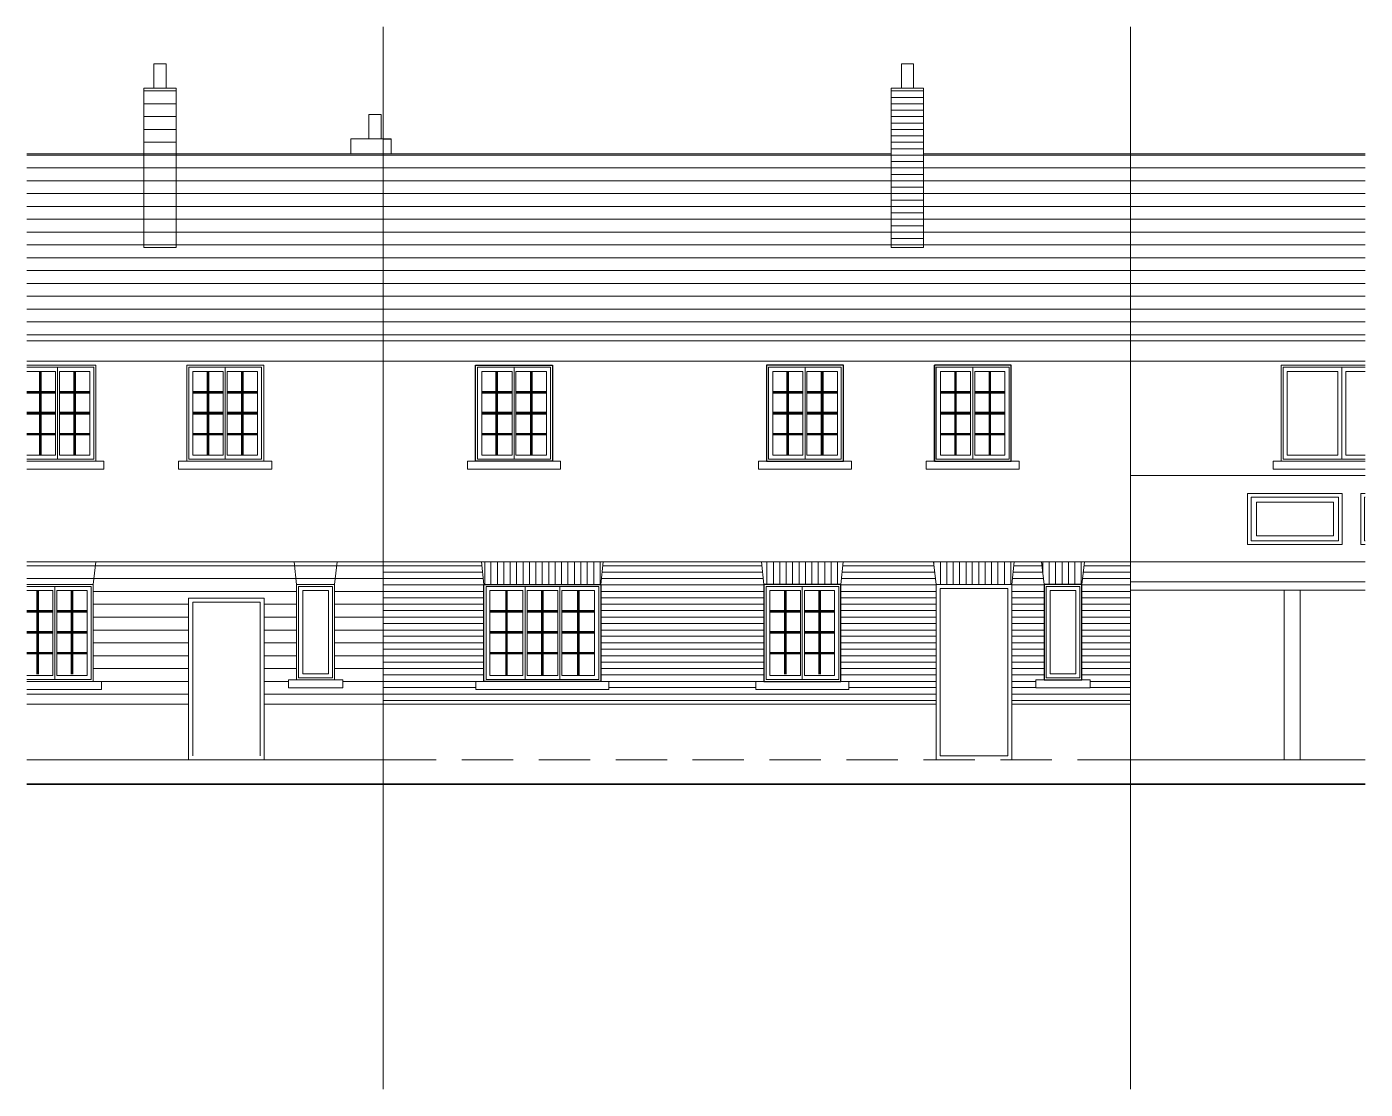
# Model space of a CAD drawing. Header units: millimetres. Extents: x -176873 to 104254, y -63587 to 101719.
# Drawn here: x 34307 to 50869, y -4073 to 9067 of the extents above; entities that cross this region are included whole.
import ezdxf

# ---------------------------------------------------------------- set-up
doc = ezdxf.new("R2010")
doc.units = ezdxf.units.MM
doc.layers.add('a-VP', color=4, linetype='Continuous', lineweight=15, plot=False)
for name, color, linetype in [('PDF4_25205$165$Griffith$Avenue$Survey$a-Above', 7, 'Continuous'), ('PDF4_25205$165$Griffith$Avenue$Survey$a-Doors', 7, 'Continuous'), ('PDF4_25205$165$Griffith$Avenue$Survey$a-Elevation$2', 7, 'Continuous'), ('PDF4_25205$165$Griffith$Avenue$Survey$a-Elevation$4', 7, 'Continuous'), ('PDF4_25205$165$Griffith$Avenue$Survey$a-Elevation$5', 7, 'Continuous'), ('PDF4_25205$165$Griffith$Avenue$Survey$a-Hatch', 7, 'Continuous'), ('PDF4_25205$165$Griffith$Avenue$Survey$a-Walls', 7, 'Continuous'), ('PDF4_25205$165$Griffith$Avenue$Survey$a-Windows', 7, 'Continuous'), ('PDF4_a-Dimension 100', 7, 'Continuous'), ('PDF_a-Dimension 100', 7, 'Continuous')]:
    doc.layers.add(name, color=color, linetype=linetype)

msp = doc.modelspace()

# ---------------------------------------------------------------- linework, layer by layer
at = {"layer": 'a-VP'}
for points in [[(38715.8, -4073.2), (38715.8, 9067)], [(47964.8, -4073.2), (47964.8, 9067)]]:
    msp.add_lwpolyline(points, dxfattribs=at)
at = {"layer": 'PDF4_25205$165$Griffith$Avenue$Survey$a-Above', "lineweight": 9}
for points in [[(38715.8, 0), (39371.9, 0)], [(39689.4, 0), (40324.3, 0)], [(40641.8, 0), (41276.7, 0)], [(41594.2, 0), (42229.2, 0)], [(42546.6, 0), (43181.6, 0)], [(43499.1, 0), (44134, 0)], [(44451.5, 0), (45086.4, 0)], [(45403.9, 0), (46038.8, 0)], [(46356.3, 0), (46991.2, 0)], [(47308.7, 0), (47964.8, 0)]]:
    msp.add_lwpolyline(points, dxfattribs=at)
at = {"layer": 'PDF4_25205$165$Griffith$Avenue$Survey$a-Doors', "lineweight": 9}
msp.add_lwpolyline([(45558.4, 0), (45558.4, 2169.4), (46493.9, 2169.4), (46493.9, 0)], dxfattribs=at)
msp.add_lwpolyline([(45609.2, 50.8), (45609.2, 2120.7), (46445.2, 2120.7), (46445.2, 50.8)], close=True, dxfattribs=at)
at = {"layer": 'PDF4_25205$165$Griffith$Avenue$Survey$a-Elevation$2', "lineweight": 9}
for points in [[(35879.7, 8309.3), (35879.7, 8609.8), (36030, 8609.8), (36030, 8309.3)], [(35754.9, 8273.3), (36154.9, 8273.3)], [(35754.9, 8114.6), (36154.9, 8114.6)], [(35754.9, 7955.9), (36154.9, 7955.9)], [(35754.9, 7797.1), (36154.9, 7797.1)], [(35754.9, 7638.4), (36154.9, 7638.4)], [(34307.2, 7479.6), (35754.9, 7479.6), (36154.9, 7479.6), (38715.8, 7479.6)], [(47964.8, 7479.6), (50868.6, 7479.6)], [(34307.2, 7320.9), (35754.9, 7320.9), (36154.9, 7320.9), (38715.8, 7320.9)], [(47964.8, 7320.9), (50868.6, 7320.9)], [(34307.2, 7162.2), (35754.9, 7162.2), (36154.9, 7162.2), (38715.8, 7162.2)], [(47964.8, 7162.2), (50868.6, 7162.2)], [(34307.2, 7003.4), (35754.9, 7003.4), (36154.9, 7003.4), (38715.8, 7003.4)], [(47964.8, 7003.4), (50868.6, 7003.4)], [(34307.2, 6844.7), (35754.9, 6844.7), (36154.9, 6844.7), (38715.8, 6844.7)], [(47964.8, 6844.7), (50868.6, 6844.7)], [(34307.2, 6686), (35754.9, 6686), (36154.9, 6686), (38715.8, 6686)], [(47964.8, 6686), (50868.6, 6686)], [(34307.2, 6527.2), (35754.9, 6527.2), (36154.9, 6527.2), (38715.8, 6527.2)], [(47964.8, 6527.2), (50868.6, 6527.2)], [(34307.2, 6368.5), (35754.9, 6368.5), (36154.9, 6368.5), (38715.8, 6368.5)], [(47964.8, 6368.5), (50868.6, 6368.5)], [(34307.2, 6209.8), (38715.8, 6209.8)], [(47964.8, 6209.8), (50868.6, 6209.8)], [(34307.2, 6051), (38715.8, 6051)], [(47964.8, 6051), (50868.6, 6051)], [(34307.2, 5892.3), (38715.8, 5892.3)], [(47964.8, 5892.3), (50868.6, 5892.3)], [(34307.2, 5733.5), (38715.8, 5733.5)], [(47964.8, 5733.5), (50868.6, 5733.5)], [(34307.2, 5574.8), (38715.8, 5574.8)], [(47964.8, 5574.8), (50868.6, 5574.8)], [(34307.2, 5416.1), (38715.8, 5416.1)], [(47964.8, 5416.1), (50868.6, 5416.1)], [(34307.2, 5257.3), (38715.8, 5257.3)], [(47964.8, 5257.3), (50868.6, 5257.3)], [(34307.2, 4880.6), (35162.2, 4880.6), (35162.2, 3695.4), (34307.2, 3695.4), (35162.2, 3695.4), (35261.7, 3695.4), (35261.7, 3595.9), (34307.2, 3595.9)], [(34307.2, 4855.2), (35136.8, 4855.2), (35136.8, 3720.8), (34307.2, 3720.8)], [(34307.2, 4804.4), (34662.7, 4804.4), (34662.7, 3769.5), (34307.2, 3769.5)], [(34465.9, 4804.4), (34465.9, 4556.8), (34307.2, 4556.8)], [(34474.4, 4804.4), (34474.4, 3769.5)], [(34662.7, 4556.8), (34485, 4556.8), (34485, 4804.4)], [(34688.1, 4855.2), (34688.1, 3720.8)], [(34889.2, 4804.4), (34889.2, 4556.8), (34711.4, 4556.8)], [(34899.8, 4804.4), (34899.8, 3769.5)], [(35088.2, 4556.8), (34910.4, 4556.8), (34910.4, 4804.4)], [(36288.2, 3695.4), (37238.5, 3695.4), (37338, 3695.4), (37338, 3595.9), (36186.6, 3595.9), (36186.6, 3695.4), (36288.2, 3695.4), (36288.2, 4880.6)], [(36540.1, 4804.4), (36540.1, 4556.8), (36362.3, 4556.8)], [(36550.6, 4804.4), (36550.6, 3769.5)], [(36736.9, 4556.8), (36559.1, 4556.8), (36559.1, 4804.4)], [(36762.3, 4855.2), (36762.3, 3720.8)], [(36965.5, 4804.4), (36965.5, 4556.8), (36787.7, 4556.8)], [(36976.1, 4804.4), (36976.1, 3769.5)], [(37162.3, 4556.8), (36984.5, 4556.8), (36984.5, 4804.4)], [(50868.6, 4931.4), (47964.8, 4931.4)], [(50868.6, 4880.6), (49829.4, 4880.6), (49829.4, 3695.4), (50868.6, 3695.4)], [(50868.6, 4855.2), (49854.8, 4855.2), (49854.8, 3720.8), (50868.6, 3720.8)], [(50578.7, 4855.2), (50578.7, 3720.8)], [(50868.6, 4804.4), (50629.5, 4804.4), (50629.5, 3769.5), (50868.6, 3769.5)], [(34662.7, 4546.2), (34307.2, 4546.2)], [(34307.2, 4298.6), (34465.9, 4298.6), (34465.9, 4535.6), (34307.2, 4535.6)], [(34485, 4535.6), (34465.9, 4556.8)], [(34485, 4556.8), (34465.9, 4535.6)], [(34662.7, 4535.6), (34485, 4535.6), (34485, 4298.6), (34662.7, 4298.6)], [(35088.2, 4546.2), (34711.4, 4546.2)], [(34711.4, 4298.6), (34889.2, 4298.6), (34889.2, 4535.6), (34711.4, 4535.6)], [(34910.4, 4535.6), (34889.2, 4556.8)], [(34910.4, 4556.8), (34889.2, 4535.6)], [(35088.2, 4535.6), (34910.4, 4535.6), (34910.4, 4298.6), (35088.2, 4298.6)], [(36736.9, 4546.2), (36362.3, 4546.2)], [(36362.3, 4298.6), (36540.1, 4298.6), (36540.1, 4535.6), (36362.3, 4535.6)], [(36559.1, 4535.6), (36540.1, 4556.8)], [(36559.1, 4556.8), (36540.1, 4535.6)], [(36736.9, 4535.6), (36559.1, 4535.6), (36559.1, 4298.6), (36736.9, 4298.6)], [(37162.3, 4546.2), (36787.7, 4546.2)], [(36787.7, 4298.6), (36965.5, 4298.6), (36965.5, 4535.6), (36787.7, 4535.6)], [(36984.5, 4535.6), (36965.5, 4556.8)], [(36984.5, 4556.8), (36965.5, 4535.6)], [(37162.3, 4535.6), (36984.5, 4535.6), (36984.5, 4298.6), (37162.3, 4298.6)], [(34662.7, 4288), (34307.2, 4288)], [(34307.2, 4038.2), (34465.9, 4038.2), (34465.9, 4277.4), (34307.2, 4277.4)], [(34662.7, 4277.4), (34485, 4277.4), (34465.9, 4298.6)], [(34485, 4298.6), (34465.9, 4277.4)], [(34485, 4277.4), (34485, 4038.2), (34465.9, 4019.2)], [(35088.2, 4288), (34711.4, 4288)], [(34711.4, 4038.2), (34889.2, 4038.2), (34889.2, 4277.4), (34711.4, 4277.4)], [(35088.2, 4277.4), (34910.4, 4277.4), (34889.2, 4298.6)], [(34910.4, 4298.6), (34889.2, 4277.4)], [(34910.4, 4277.4), (34910.4, 4038.2), (34889.2, 4019.2)], [(36736.9, 4288), (36362.3, 4288)], [(36362.3, 4038.2), (36540.1, 4038.2), (36540.1, 4277.4), (36362.3, 4277.4)], [(36736.9, 4277.4), (36559.1, 4277.4), (36540.1, 4298.6)], [(36559.1, 4298.6), (36540.1, 4277.4)], [(36559.1, 4277.4), (36559.1, 4038.2), (36540.1, 4019.2)], [(37162.3, 4288), (36787.7, 4288)], [(36787.7, 4038.2), (36965.5, 4038.2), (36965.5, 4277.4), (36787.7, 4277.4)], [(37162.3, 4277.4), (36984.5, 4277.4), (36965.5, 4298.6)], [(36984.5, 4298.6), (36965.5, 4277.4)], [(36984.5, 4277.4), (36984.5, 4038.2), (36965.5, 4019.2)], [(34662.7, 4029.8), (34307.2, 4029.8)], [(34465.9, 3769.5), (34465.9, 4019.2), (34307.2, 4019.2)], [(34485, 4019.2), (34465.9, 4038.2)], [(34662.7, 4038.2), (34485, 4038.2)], [(34662.7, 4019.2), (34485, 4019.2), (34485, 3769.5)], [(35088.2, 4029.8), (34711.4, 4029.8)], [(34889.2, 3769.5), (34889.2, 4019.2), (34711.4, 4019.2)], [(34910.4, 4019.2), (34889.2, 4038.2)], [(35088.2, 4038.2), (34910.4, 4038.2)], [(35088.2, 4019.2), (34910.4, 4019.2), (34910.4, 3769.5)], [(36736.9, 4029.8), (36362.3, 4029.8)], [(36540.1, 3769.5), (36540.1, 4019.2), (36362.3, 4019.2)], [(36559.1, 4019.2), (36540.1, 4038.2)], [(36736.9, 4038.2), (36559.1, 4038.2)], [(36736.9, 4019.2), (36559.1, 4019.2), (36559.1, 3769.5)], [(37162.3, 4029.8), (36787.7, 4029.8)], [(36965.5, 3769.5), (36965.5, 4019.2), (36787.7, 4019.2)], [(36984.5, 4019.2), (36965.5, 4038.2)], [(37162.3, 4038.2), (36984.5, 4038.2)], [(37162.3, 4019.2), (36984.5, 4019.2), (36984.5, 3769.5)], [(49829.4, 3695.4), (49730, 3695.4), (49730, 3595.9), (49829.4, 3595.9), (50868.6, 3595.9)], [(47964.8, 3517.6), (50868.6, 3517.6)], [(50868.6, 3295.4), (50813.6, 3295.4), (50813.6, 2664.6), (50868.6, 2664.6)], [(50868.6, 3250.9), (50858.1, 3250.9), (50858.1, 2711.2), (50868.6, 2711.2)], [(38715.8, 2450.9), (34307.2, 2450.9)], [(34307.2, 2400.1), (35155.9, 2400.1), (37619.5, 2400.1), (38140.1, 2400.1), (38715.8, 2400.1)], [(35130.5, 2169.4), (35162.2, 2450.9)], [(37644.9, 2169.4), (37615.2, 2450.9)], [(38114.7, 2169.4), (38146.5, 2450.9)], [(47964.8, 2450.9), (50868.6, 2450.9)], [(34307.2, 2241.4), (35139, 2241.4), (37638.5, 2241.4), (38123.2, 2241.4), (38715.8, 2241.4)], [(34307.2, 869.9), (35230, 869.9), (35230, 971.5), (35130.5, 971.5), (34307.2, 971.5), (35130.5, 971.5), (35130.5, 2169.4), (34307.2, 2169.4)], [(47964.8, 2201.1), (50868.6, 2201.1)], [(34307.2, 994.7), (35105.1, 994.7), (35105.1, 2146.1), (34307.2, 2146.1)], [(34307.2, 1045.5), (34631, 1045.5), (34631, 2095.3), (34307.2, 2095.3)], [(34432, 2095.3), (34432, 1845.6), (34307.2, 1845.6)], [(34442.6, 2095.3), (34442.6, 1060.4)], [(34631, 1845.6), (34453.2, 1845.6), (34453.2, 2095.3)], [(34654.3, 2146.1), (34654.3, 994.7)], [(34857.5, 2095.3), (34857.5, 1845.6), (34679.7, 1845.6)], [(34868, 2095.3), (34868, 1060.4)], [(35054.3, 1845.6), (34878.6, 1845.6), (34878.6, 2095.3)], [(35130.5, 2082.6), (37644.9, 2082.6)], [(36309.4, 0), (36309.4, 2000.1), (37244.9, 2000.1), (37244.9, 0)], [(38114.7, 2082.6), (38715.8, 2082.6)], [(47964.8, 2099.5), (50868.6, 2099.5)], [(49865.4, 0), (49865.4, 2099.5)], [(50064.4, 0), (50064.4, 2099.5)], [(34631, 1837.1), (34307.2, 1837.1)], [(34307.2, 1587.4), (34432, 1587.4), (34432, 1826.5), (34307.2, 1826.5)], [(34453.2, 1826.5), (34432, 1845.6)], [(34453.2, 1845.6), (34432, 1826.5)], [(34631, 1826.5), (34453.2, 1826.5), (34453.2, 1587.4), (34631, 1587.4)], [(35054.3, 1837.1), (34679.7, 1837.1)], [(34679.7, 1587.4), (34857.5, 1587.4), (34857.5, 1826.5), (34679.7, 1826.5)], [(34878.6, 1826.5), (34857.5, 1845.6)], [(34878.6, 1845.6), (34857.5, 1826.5)], [(35054.3, 1826.5), (34878.6, 1826.5), (34878.6, 1587.4), (35054.3, 1587.4)], [(35130.5, 1923.9), (36309.4, 1923.9)], [(36360.2, 50.8), (36360.2, 1951.4), (37196.2, 1951.4), (37196.2, 50.8)], [(37244.9, 1923.9), (37644.9, 1923.9)], [(38114.7, 1923.9), (38715.8, 1923.9)], [(35130.5, 1765.1), (36309.4, 1765.1)], [(37244.9, 1765.1), (37644.9, 1765.1)], [(38114.7, 1765.1), (38715.8, 1765.1)], [(34631, 1578.9), (34307.2, 1578.9)], [(34307.2, 1329.2), (34432, 1329.2), (34432, 1568.3), (34307.2, 1568.3)], [(34631, 1568.3), (34453.2, 1568.3), (34432, 1587.4)], [(34453.2, 1587.4), (34432, 1568.3)], [(34453.2, 1568.3), (34453.2, 1329.2), (34432, 1310.1)], [(35054.3, 1578.9), (34679.7, 1578.9)], [(34679.7, 1329.2), (34857.5, 1329.2), (34857.5, 1568.3), (34679.7, 1568.3)], [(35054.3, 1568.3), (34878.6, 1568.3), (34857.5, 1587.4)], [(34878.6, 1587.4), (34857.5, 1568.3)], [(34878.6, 1568.3), (34878.6, 1329.2), (34857.5, 1310.1)], [(35130.5, 1606.4), (36309.4, 1606.4)], [(37244.9, 1606.4), (37644.9, 1606.4)], [(38114.7, 1606.4), (38715.8, 1606.4)], [(34453.2, 1310.1), (34432, 1329.2)], [(34631, 1329.2), (34453.2, 1329.2)], [(34878.6, 1310.1), (34857.5, 1329.2)], [(35054.3, 1329.2), (34878.6, 1329.2)], [(35130.5, 1447.7), (36309.4, 1447.7)], [(37244.9, 1447.7), (37644.9, 1447.7)], [(38114.7, 1447.7), (38715.8, 1447.7)], [(34631, 1318.6), (34307.2, 1318.6)], [(34432, 1060.4), (34432, 1310.1), (34307.2, 1310.1)], [(34631, 1310.1), (34453.2, 1310.1), (34453.2, 1060.4)], [(35054.3, 1318.6), (34679.7, 1318.6)], [(34857.5, 1060.4), (34857.5, 1310.1), (34679.7, 1310.1)], [(35054.3, 1310.1), (34878.6, 1310.1), (34878.6, 1060.4)], [(35130.5, 1288.9), (36309.4, 1288.9)], [(37244.9, 1288.9), (37644.9, 1288.9)], [(38114.7, 1288.9), (38715.8, 1288.9)], [(35130.5, 1130.2), (36309.4, 1130.2)], [(37244.9, 1130.2), (37644.9, 1130.2)], [(38114.7, 1130.2), (38715.8, 1130.2)], [(35130.5, 971.5), (36309.4, 971.5)], [(37244.9, 971.5), (37545.4, 971.5)], [(38216.3, 971.5), (38715.8, 971.5)], [(34307.2, 812.7), (36309.4, 812.7)], [(36309.4, 690), (34307.2, 690)], [(37244.9, 812.7), (38715.8, 812.7)], [(38715.8, 690), (37244.9, 690)], [(34307.2, 0), (38715.8, 0)], [(50868.6, 0), (47964.8, 0)]]:
    msp.add_lwpolyline(points, dxfattribs=at)
for points in [[(36154.9, 6338.9), (36154.9, 8309.3), (35754.9, 8309.3), (35754.9, 7496.6), (35754.9, 6338.9)], [(47964.8, 7496.6), (50868.6, 7496.6)], [(34307.2, 5181.1), (38715.8, 5181.1)], [(34307.2, 4931.4), (38715.8, 4931.4)], [(34711.4, 3769.5), (34711.4, 4804.4), (35088.2, 4804.4), (35088.2, 3769.5)], [(37238.5, 3695.4), (37238.5, 4880.6), (36288.2, 4880.6), (36288.2, 3695.4)], [(37213.1, 3720.8), (37213.1, 4855.2), (36313.6, 4855.2), (36313.6, 3720.8)], [(36736.9, 3769.5), (36736.9, 4804.4), (36362.3, 4804.4), (36362.3, 3769.5)], [(36787.7, 3769.5), (37162.3, 3769.5), (37162.3, 4804.4), (36787.7, 4804.4)], [(50530, 3769.5), (49903.5, 3769.5), (49903.5, 4804.4), (50530, 4804.4)], [(49412.5, 3295.4), (49412.5, 2664.6), (50582.9, 2664.6), (50582.9, 3295.4)], [(49459.1, 3250.9), (49459.1, 2711.2), (50538.5, 2711.2), (50538.5, 3250.9)], [(49522.6, 3187.4), (49522.6, 2772.6), (50475, 2772.6), (50475, 3187.4)], [(37644.9, 990.5), (38114.7, 990.5), (38114.7, 2169.4), (37644.9, 2169.4)], [(34679.7, 1045.5), (35054.3, 1045.5), (35054.3, 2095.3), (34679.7, 2095.3)], [(37670.3, 1015.9), (38091.4, 1015.9), (38091.4, 2146.1), (37670.3, 2146.1)], [(37721.1, 1064.6), (38040.6, 1064.6), (38040.6, 2095.3), (37721.1, 2095.3)], [(37545.4, 891), (38216.3, 891), (38216.3, 990.5), (38114.7, 990.5), (37545.4, 990.5)]]:
    msp.add_lwpolyline(points, close=True, dxfattribs=at)
at = {"layer": 'PDF4_25205$165$Griffith$Avenue$Survey$a-Elevation$4', "lineweight": 20}
for points in [[(45128.7, 8309.3), (45128.7, 8609.8), (45279, 8609.8), (45279, 8309.3)], [(45003.9, 7496.6), (45003.9, 6338.9), (45403.9, 6338.9), (45403.9, 8309.3), (45003.9, 8309.3), (45003.9, 7496.6), (38715.8, 7496.6)], [(38690.4, 7682.8), (38690.4, 7981.3)], [(38815.3, 7496.6), (38815.3, 7682.8)], [(47964.8, 7496.6), (45403.9, 7496.6)], [(50868.6, 5181.1), (38715.8, 5181.1)], [(47964.8, 4931.4), (38715.8, 4931.4)], [(47964.8, 2450.9), (38715.8, 2450.9)], [(39964.5, 2169.4), (39932.8, 2450.9)], [(41410.1, 2169.4), (41439.7, 2450.9)], [(43429.2, 2169.4), (43397.5, 2450.9)], [(44379.5, 2169.4), (44409.1, 2450.9)], [(45558.4, 2169.4), (45526.6, 2450.9)], [(46493.9, 2169.4), (46525.6, 2450.9)], [(46893.9, 2169.4), (46864.3, 2450.9)], [(47363.7, 2169.4), (47395.5, 2450.9)], [(45558.4, 690), (38715.8, 690)], [(47964.8, 690), (46493.9, 690)]]:
    msp.add_lwpolyline(points, dxfattribs=at)
for points in [[(39860.8, 3695.4), (39761.3, 3695.4), (39761.3, 3595.9), (40910.6, 3595.9), (40910.6, 3695.4), (40811.1, 3695.4)], [(43461, 3695.4), (43361.5, 3695.4), (43361.5, 3595.9), (44510.7, 3595.9), (44510.7, 3695.4), (44411.3, 3695.4)], [(45537.2, 3695.4), (45435.6, 3695.4), (45435.6, 3595.9), (46587, 3595.9), (46587, 3695.4), (46487.5, 3695.4)], [(39964.5, 971.5), (41410.1, 971.5), (41509.6, 971.5), (41509.6, 869.9), (39865.1, 869.9), (39865.1, 971.5)], [(43429.2, 971.5), (43329.7, 971.5), (43329.7, 869.9), (44479, 869.9), (44479, 971.5), (44379.5, 971.5)], [(46794.4, 891), (47465.3, 891), (47465.3, 990.5), (47363.7, 990.5), (46794.4, 990.5)]]:
    msp.add_lwpolyline(points, close=True, dxfattribs=at)
at = {"layer": 'PDF4_25205$165$Griffith$Avenue$Survey$a-Elevation$5', "lineweight": 25}
for points in [[(39860.8, 3695.4), (39860.8, 4880.6), (40811.1, 4880.6), (40811.1, 3695.4)], [(43461, 3695.4), (44411.3, 3695.4), (44411.3, 4880.6), (43461, 4880.6)], [(46487.5, 3695.4), (46487.5, 4880.6), (45537.2, 4880.6), (45537.2, 3695.4)], [(39964.5, 971.5), (39964.5, 2169.4), (41410.1, 2169.4), (41410.1, 971.5)], [(44379.5, 971.5), (44379.5, 2169.4), (43429.2, 2169.4), (43429.2, 971.5)], [(46893.9, 990.5), (47363.7, 990.5), (47363.7, 2169.4), (46893.9, 2169.4)]]:
    msp.add_lwpolyline(points, close=True, dxfattribs=at)
msp.add_lwpolyline([(45537.2, 3695.4), (45537.2, 4880.6)], dxfattribs=at)
at = {"layer": 'PDF4_25205$165$Griffith$Avenue$Survey$a-Hatch', "lineweight": 5}
for points in [[(45003.9, 8273.3), (45403.9, 8273.3)], [(45003.9, 8192.9), (45403.9, 8192.9)], [(38540.1, 7682.8), (38540.1, 7981.3), (38690.4, 7981.3)], [(45003.9, 8114.6), (45403.9, 8114.6)], [(45003.9, 8034.2), (45403.9, 8034.2)], [(45003.9, 7955.9), (45403.9, 7955.9)], [(45003.9, 7875.4), (45403.9, 7875.4)], [(45003.9, 7797.1), (45403.9, 7797.1)], [(38315.8, 7496.6), (38315.8, 7682.8), (38815.3, 7682.8)], [(45003.9, 7716.7), (45403.9, 7716.7)], [(45003.9, 7638.4), (45403.9, 7638.4)], [(38715.8, 7496.6), (34307.2, 7496.6)], [(38715.8, 7479.6), (45003.9, 7479.6), (45403.9, 7479.6), (47964.8, 7479.6)], [(45003.9, 7558), (45403.9, 7558)], [(38715.8, 7320.9), (45003.9, 7320.9), (45403.9, 7320.9), (47964.8, 7320.9)], [(45003.9, 7399.2), (45403.9, 7399.2)], [(38715.8, 7162.2), (45003.9, 7162.2), (45403.9, 7162.2), (47964.8, 7162.2)], [(45003.9, 7240.5), (45403.9, 7240.5)], [(38715.8, 7003.4), (45003.9, 7003.4), (45403.9, 7003.4), (47964.8, 7003.4)], [(45003.9, 7081.7), (45403.9, 7081.7)], [(38715.8, 6844.7), (45003.9, 6844.7), (45403.9, 6844.7), (47964.8, 6844.7)], [(45003.9, 6923), (45403.9, 6923)], [(38715.8, 6686), (45003.9, 6686), (45403.9, 6686), (47964.8, 6686)], [(45003.9, 6764.3), (45403.9, 6764.3)], [(38715.8, 6527.2), (45003.9, 6527.2), (45403.9, 6527.2), (47964.8, 6527.2)], [(45003.9, 6605.5), (45403.9, 6605.5)], [(38715.8, 6368.5), (45003.9, 6368.5), (45403.9, 6368.5), (47964.8, 6368.5)], [(45003.9, 6446.8), (45403.9, 6446.8)], [(38715.8, 6209.8), (47964.8, 6209.8)], [(38715.8, 6051), (47964.8, 6051)], [(38715.8, 5892.3), (47964.8, 5892.3)], [(38715.8, 5733.5), (47964.8, 5733.5)], [(38715.8, 5574.8), (47964.8, 5574.8)], [(38715.8, 5416.1), (47964.8, 5416.1)], [(38715.8, 5257.3), (47964.8, 5257.3)], [(38715.8, 2400.1), (39939.1, 2400.1)], [(38715.8, 2321.8), (39947.6, 2321.8)], [(39973, 2450.9), (39973, 2169.4)], [(40051.3, 2450.9), (40051.3, 2169.4)], [(40131.7, 2450.9), (40131.7, 2169.4)], [(40210, 2450.9), (40210, 2169.4)], [(40290.5, 2450.9), (40290.5, 2169.4)], [(40368.8, 2450.9), (40368.8, 2169.4)], [(40449.2, 2450.9), (40449.2, 2169.4)], [(40527.5, 2450.9), (40527.5, 2169.4)], [(40607.9, 2450.9), (40607.9, 2169.4)], [(40686.3, 2450.9), (40686.3, 2169.4)], [(40766.7, 2450.9), (40766.7, 2169.4)], [(40845, 2450.9), (40845, 2169.4)], [(40925.4, 2450.9), (40925.4, 2169.4)], [(41003.7, 2450.9), (41003.7, 2169.4)], [(41084.1, 2450.9), (41084.1, 2169.4)], [(41162.5, 2450.9), (41162.5, 2169.4)], [(41242.9, 2450.9), (41242.9, 2169.4)], [(41323.3, 2450.9), (41323.3, 2169.4)], [(41401.6, 2450.9), (41401.6, 2169.4)], [(41427, 2321.8), (43412.3, 2321.8)], [(41435.5, 2400.1), (43403.8, 2400.1)], [(43465.2, 2450.9), (43465.2, 2169.4)], [(43545.6, 2450.9), (43545.6, 2169.4)], [(43623.9, 2450.9), (43623.9, 2169.4)], [(43704.4, 2450.9), (43704.4, 2169.4)], [(43782.7, 2450.9), (43782.7, 2169.4)], [(43863.1, 2450.9), (43863.1, 2169.4)], [(43941.4, 2450.9), (43941.4, 2169.4)], [(44021.8, 2450.9), (44021.8, 2169.4)], [(44100.1, 2450.9), (44100.1, 2169.4)], [(44180.6, 2450.9), (44180.6, 2169.4)], [(44258.9, 2450.9), (44258.9, 2169.4)], [(44339.3, 2450.9), (44339.3, 2169.4)], [(44396.4, 2321.8), (45541.5, 2321.8)], [(44404.9, 2400.1), (45533, 2400.1)], [(45530.9, 2450.9), (45530.9, 2412.8)], [(45611.3, 2450.9), (45611.3, 2169.4)], [(45689.6, 2450.9), (45689.6, 2169.4)], [(45770, 2450.9), (45770, 2169.4)], [(45848.3, 2450.9), (45848.3, 2169.4)], [(45928.8, 2450.9), (45928.8, 2169.4)], [(46007.1, 2450.9), (46007.1, 2169.4)], [(46087.5, 2450.9), (46087.5, 2169.4)], [(46165.8, 2450.9), (46165.8, 2169.4)], [(46246.2, 2450.9), (46246.2, 2169.4)], [(46324.6, 2450.9), (46324.6, 2169.4)], [(46405, 2450.9), (46405, 2169.4)], [(46483.3, 2450.9), (46483.3, 2169.4)], [(46510.8, 2321.8), (46877, 2321.8)], [(46519.3, 2400.1), (46868.5, 2400.1)], [(46879.1, 2450.9), (46879.1, 2309.1)], [(46957.4, 2450.9), (46957.4, 2169.4)], [(47037.8, 2450.9), (47037.8, 2169.4)], [(47118.2, 2450.9), (47118.2, 2169.4)], [(47196.5, 2450.9), (47196.5, 2169.4)], [(47277, 2450.9), (47277, 2169.4)], [(47355.3, 2450.9), (47355.3, 2169.4)], [(47380.7, 2321.8), (47964.8, 2321.8)], [(47389.1, 2400.1), (47964.8, 2400.1)], [(38715.8, 2241.4), (39956.1, 2241.4)], [(38715.8, 2163), (39964.5, 2163)], [(41410.1, 2163), (43429.2, 2163)], [(41416.4, 2241.4), (43420.7, 2241.4)], [(44379.5, 2163), (45558.4, 2163)], [(44388, 2241.4), (45549.9, 2241.4)], [(46493.9, 2163), (46893.9, 2163)], [(46502.3, 2241.4), (46885.4, 2241.4)], [(47363.7, 2163), (47964.8, 2163)], [(47372.2, 2241.4), (47964.8, 2241.4)], [(38715.8, 2082.6), (39964.5, 2082.6)], [(38715.8, 2004.3), (39964.5, 2004.3)], [(41410.1, 2082.6), (43429.2, 2082.6)], [(41410.1, 2004.3), (43429.2, 2004.3)], [(44379.5, 2082.6), (45558.4, 2082.6)], [(44379.5, 2004.3), (45558.4, 2004.3)], [(46493.9, 2082.6), (46893.9, 2082.6)], [(46493.9, 2004.3), (46893.9, 2004.3)], [(47363.7, 2082.6), (47964.8, 2082.6)], [(47363.7, 2004.3), (47964.8, 2004.3)], [(38715.8, 1923.9), (39964.5, 1923.9)], [(38715.8, 1845.6), (39964.5, 1845.6)], [(41410.1, 1923.9), (43429.2, 1923.9)], [(41410.1, 1845.6), (43429.2, 1845.6)], [(44379.5, 1923.9), (45558.4, 1923.9)], [(44379.5, 1845.6), (45558.4, 1845.6)], [(46493.9, 1923.9), (46893.9, 1923.9)], [(46493.9, 1845.6), (46893.9, 1845.6)], [(47363.7, 1923.9), (47964.8, 1923.9)], [(47363.7, 1845.6), (47964.8, 1845.6)], [(38715.8, 1765.1), (39964.5, 1765.1)], [(38715.8, 1686.8), (39964.5, 1686.8)], [(41410.1, 1765.1), (43429.2, 1765.1)], [(41410.1, 1686.8), (43429.2, 1686.8)], [(44379.5, 1765.1), (45558.4, 1765.1)], [(44379.5, 1686.8), (45558.4, 1686.8)], [(46493.9, 1765.1), (46893.9, 1765.1)], [(46493.9, 1686.8), (46893.9, 1686.8)], [(47363.7, 1765.1), (47964.8, 1765.1)], [(47363.7, 1686.8), (47964.8, 1686.8)], [(38715.8, 1606.4), (39964.5, 1606.4)], [(38715.8, 1528.1), (39964.5, 1528.1)], [(41410.1, 1606.4), (43429.2, 1606.4)], [(41410.1, 1528.1), (43429.2, 1528.1)], [(44379.5, 1606.4), (45558.4, 1606.4)], [(44379.5, 1528.1), (45558.4, 1528.1)], [(46493.9, 1606.4), (46893.9, 1606.4)], [(46493.9, 1528.1), (46893.9, 1528.1)], [(47363.7, 1606.4), (47964.8, 1606.4)], [(47363.7, 1528.1), (47964.8, 1528.1)], [(38715.8, 1447.7), (39964.5, 1447.7)], [(38715.8, 1369.4), (39964.5, 1369.4)], [(41410.1, 1447.7), (43429.2, 1447.7)], [(41410.1, 1369.4), (43429.2, 1369.4)], [(44379.5, 1447.7), (45558.4, 1447.7)], [(44379.5, 1369.4), (45558.4, 1369.4)], [(46493.9, 1447.7), (46893.9, 1447.7)], [(46493.9, 1369.4), (46893.9, 1369.4)], [(47363.7, 1447.7), (47964.8, 1447.7)], [(47363.7, 1369.4), (47964.8, 1369.4)], [(38715.8, 1288.9), (39964.5, 1288.9)], [(38715.8, 1210.6), (39964.5, 1210.6)], [(41410.1, 1288.9), (43429.2, 1288.9)], [(41410.1, 1210.6), (43429.2, 1210.6)], [(44379.5, 1288.9), (45558.4, 1288.9)], [(44379.5, 1210.6), (45558.4, 1210.6)], [(46493.9, 1288.9), (46893.9, 1288.9)], [(46493.9, 1210.6), (46893.9, 1210.6)], [(47363.7, 1288.9), (47964.8, 1288.9)], [(47363.7, 1210.6), (47964.8, 1210.6)], [(38715.8, 1130.2), (39964.5, 1130.2)], [(38715.8, 1051.9), (39964.5, 1051.9)], [(41410.1, 1130.2), (43429.2, 1130.2)], [(41410.1, 1051.9), (43429.2, 1051.9)], [(44379.5, 1130.2), (45558.4, 1130.2)], [(44379.5, 1051.9), (45558.4, 1051.9)], [(46493.9, 1130.2), (46893.9, 1130.2)], [(46493.9, 1051.9), (46893.9, 1051.9)], [(47363.7, 1130.2), (47964.8, 1130.2)], [(47363.7, 1051.9), (47964.8, 1051.9)], [(38715.8, 971.5), (39964.5, 971.5)], [(38715.8, 893.2), (39865.1, 893.2)], [(41410.1, 971.5), (43429.2, 971.5)], [(41509.6, 893.2), (43329.7, 893.2)], [(44379.5, 971.5), (45558.4, 971.5)], [(44479, 893.2), (45558.4, 893.2)], [(46493.9, 971.5), (46794.4, 971.5)], [(46493.9, 893.2), (46794.4, 893.2)], [(47465.3, 971.5), (47964.8, 971.5)], [(47465.3, 893.2), (47964.8, 893.2)], [(38715.8, 812.7), (45558.4, 812.7)], [(38715.8, 734.4), (45558.4, 734.4)], [(46493.9, 812.7), (47964.8, 812.7)], [(46493.9, 734.4), (47964.8, 734.4)]]:
    msp.add_lwpolyline(points, dxfattribs=at)
at = {"layer": 'PDF4_25205$165$Griffith$Avenue$Survey$a-Walls', "lineweight": 35}
msp.add_lwpolyline([(50868.6, -298.4), (34307.2, -298.4)], dxfattribs=at)
at = {"layer": 'PDF4_25205$165$Griffith$Avenue$Survey$a-Windows', "lineweight": 9}
for points in [[(40785.7, 3720.8), (39886.2, 3720.8), (39886.2, 4855.2), (40785.7, 4855.2)], [(40311.6, 3769.5), (39937, 3769.5), (39937, 4804.4), (40311.6, 4804.4)], [(40360.3, 3769.5), (40360.3, 4804.4), (40737, 4804.4), (40737, 3769.5)], [(44385.9, 3720.8), (43486.4, 3720.8), (43486.4, 4855.2), (44385.9, 4855.2)], [(43911.8, 3769.5), (43537.2, 3769.5), (43537.2, 4804.4), (43911.8, 4804.4)], [(43960.4, 3769.5), (43960.4, 4804.4), (44337.2, 4804.4), (44337.2, 3769.5)], [(46462.1, 3720.8), (46462.1, 4855.2), (45560.5, 4855.2), (45560.5, 3720.8)], [(45985.9, 3769.5), (45985.9, 4804.4), (45611.3, 4804.4), (45611.3, 3769.5)], [(46036.7, 3769.5), (46411.3, 3769.5), (46411.3, 4804.4), (46036.7, 4804.4)], [(39989.9, 994.7), (39989.9, 2146.1), (41384.7, 2146.1), (41384.7, 994.7)], [(40447.1, 1045.5), (40038.6, 1045.5), (40038.6, 2095.3), (40447.1, 2095.3)], [(40497.9, 1045.5), (40497.9, 2095.3), (40878.9, 2095.3), (40878.9, 1045.5)], [(40927.5, 1045.5), (40927.5, 2095.3), (41333.9, 2095.3), (41333.9, 1045.5)], [(44354.1, 994.7), (44354.1, 2146.1), (43454.6, 2146.1), (43454.6, 994.7)], [(43880, 1045.5), (43880, 2095.3), (43503.3, 2095.3), (43503.3, 1045.5)], [(43928.7, 1045.5), (44303.3, 1045.5), (44303.3, 2095.3), (43928.7, 2095.3)], [(46919.3, 1015.9), (47338.4, 1015.9), (47338.4, 2146.1), (46919.3, 2146.1)], [(46970.1, 1064.6), (47289.7, 1064.6), (47289.7, 2095.3), (46970.1, 2095.3)]]:
    msp.add_lwpolyline(points, close=True, dxfattribs=at)
for points in [[(40112.7, 4804.4), (40112.7, 4556.8), (39937, 4556.8)], [(40123.3, 4804.4), (40123.3, 3769.5)], [(40311.6, 4556.8), (40133.8, 4556.8), (40133.8, 4804.4)], [(40337, 4855.2), (40337, 3720.8)], [(40538.1, 4804.4), (40538.1, 4556.8), (40360.3, 4556.8)], [(40548.7, 4804.4), (40548.7, 3769.5)], [(40737, 4556.8), (40559.3, 4556.8), (40559.3, 4804.4)], [(43712.8, 4804.4), (43712.8, 4556.8), (43537.2, 4556.8)], [(43723.4, 4804.4), (43723.4, 3769.5)], [(43911.8, 4556.8), (43734, 4556.8), (43734, 4804.4)], [(43937.2, 4855.2), (43937.2, 3720.8)], [(44138.2, 4804.4), (44138.2, 4556.8), (43960.4, 4556.8)], [(44148.8, 4804.4), (44148.8, 3769.5)], [(44337.2, 4556.8), (44159.4, 4556.8), (44159.4, 4804.4)], [(45789.1, 4804.4), (45789.1, 4556.8), (45611.3, 4556.8)], [(45799.7, 4804.4), (45799.7, 3769.5)], [(45985.9, 4556.8), (45808.1, 4556.8), (45808.1, 4804.4)], [(46011.3, 4855.2), (46011.3, 3720.8)], [(46214.5, 4804.4), (46214.5, 4556.8), (46036.7, 4556.8)], [(46225.1, 4804.4), (46225.1, 3769.5)], [(46411.3, 4556.8), (46233.5, 4556.8), (46233.5, 4804.4)], [(40311.6, 4546.2), (39937, 4546.2)], [(39937, 4298.6), (40112.7, 4298.6), (40112.7, 4535.6), (39937, 4535.6)], [(40133.8, 4535.6), (40112.7, 4556.8)], [(40133.8, 4556.8), (40112.7, 4535.6)], [(40311.6, 4535.6), (40133.8, 4535.6), (40133.8, 4298.6), (40311.6, 4298.6)], [(40737, 4546.2), (40360.3, 4546.2)], [(40360.3, 4298.6), (40538.1, 4298.6), (40538.1, 4535.6), (40360.3, 4535.6)], [(40559.3, 4535.6), (40538.1, 4556.8)], [(40559.3, 4556.8), (40538.1, 4535.6)], [(40737, 4535.6), (40559.3, 4535.6), (40559.3, 4298.6), (40737, 4298.6)], [(43911.8, 4546.2), (43537.2, 4546.2)], [(43537.2, 4298.6), (43712.8, 4298.6), (43712.8, 4535.6), (43537.2, 4535.6)], [(43734, 4535.6), (43712.8, 4556.8)], [(43734, 4556.8), (43712.8, 4535.6)], [(43911.8, 4535.6), (43734, 4535.6), (43734, 4298.6), (43911.8, 4298.6)], [(44337.2, 4546.2), (43960.4, 4546.2)], [(43960.4, 4298.6), (44138.2, 4298.6), (44138.2, 4535.6), (43960.4, 4535.6)], [(44159.4, 4535.6), (44138.2, 4556.8)], [(44159.4, 4556.8), (44138.2, 4535.6)], [(44337.2, 4535.6), (44159.4, 4535.6), (44159.4, 4298.6), (44337.2, 4298.6)], [(45985.9, 4546.2), (45611.3, 4546.2)], [(45611.3, 4298.6), (45789.1, 4298.6), (45789.1, 4535.6), (45611.3, 4535.6)], [(45808.1, 4535.6), (45789.1, 4556.8)], [(45808.1, 4556.8), (45789.1, 4535.6)], [(45985.9, 4535.6), (45808.1, 4535.6), (45808.1, 4298.6), (45985.9, 4298.6)], [(46411.3, 4546.2), (46036.7, 4546.2)], [(46036.7, 4298.6), (46214.5, 4298.6), (46214.5, 4535.6), (46036.7, 4535.6)], [(46233.5, 4535.6), (46214.5, 4556.8)], [(46233.5, 4556.8), (46214.5, 4535.6)], [(46411.3, 4535.6), (46233.5, 4535.6), (46233.5, 4298.6), (46411.3, 4298.6)], [(40311.6, 4288), (39937, 4288)], [(39937, 4038.2), (40112.7, 4038.2), (40112.7, 4277.4), (39937, 4277.4)], [(40311.6, 4277.4), (40133.8, 4277.4), (40112.7, 4298.6)], [(40133.8, 4298.6), (40112.7, 4277.4)], [(40133.8, 4277.4), (40133.8, 4038.2), (40112.7, 4019.2)], [(40737, 4288), (40360.3, 4288)], [(40360.3, 4038.2), (40538.1, 4038.2), (40538.1, 4277.4), (40360.3, 4277.4)], [(40737, 4277.4), (40559.3, 4277.4), (40538.1, 4298.6)], [(40559.3, 4298.6), (40538.1, 4277.4)], [(40559.3, 4277.4), (40559.3, 4038.2), (40538.1, 4019.2)], [(43911.8, 4288), (43537.2, 4288)], [(43537.2, 4038.2), (43712.8, 4038.2), (43712.8, 4277.4), (43537.2, 4277.4)], [(43911.8, 4277.4), (43734, 4277.4), (43712.8, 4298.6)], [(43734, 4298.6), (43712.8, 4277.4)], [(43734, 4277.4), (43734, 4038.2), (43712.8, 4019.2)], [(44337.2, 4288), (43960.4, 4288)], [(43960.4, 4038.2), (44138.2, 4038.2), (44138.2, 4277.4), (43960.4, 4277.4)], [(44337.2, 4277.4), (44159.4, 4277.4), (44138.2, 4298.6)], [(44159.4, 4298.6), (44138.2, 4277.4)], [(44159.4, 4277.4), (44159.4, 4038.2), (44138.2, 4019.2)], [(45985.9, 4288), (45611.3, 4288)], [(45611.3, 4038.2), (45789.1, 4038.2), (45789.1, 4277.4), (45611.3, 4277.4)], [(45985.9, 4277.4), (45808.1, 4277.4), (45789.1, 4298.6)], [(45808.1, 4298.6), (45789.1, 4277.4)], [(45808.1, 4277.4), (45808.1, 4038.2), (45789.1, 4019.2)], [(46411.3, 4288), (46036.7, 4288)], [(46036.7, 4038.2), (46214.5, 4038.2), (46214.5, 4277.4), (46036.7, 4277.4)], [(46411.3, 4277.4), (46233.5, 4277.4), (46214.5, 4298.6)], [(46233.5, 4298.6), (46214.5, 4277.4)], [(46233.5, 4277.4), (46233.5, 4038.2), (46214.5, 4019.2)], [(40311.6, 4029.8), (39937, 4029.8)], [(40112.7, 3769.5), (40112.7, 4019.2), (39937, 4019.2)], [(40133.8, 4019.2), (40112.7, 4038.2)], [(40311.6, 4038.2), (40133.8, 4038.2)], [(40311.6, 4019.2), (40133.8, 4019.2), (40133.8, 3769.5)], [(40737, 4029.8), (40360.3, 4029.8)], [(40538.1, 3769.5), (40538.1, 4019.2), (40360.3, 4019.2)], [(40559.3, 4019.2), (40538.1, 4038.2)], [(40737, 4038.2), (40559.3, 4038.2)], [(40737, 4019.2), (40559.3, 4019.2), (40559.3, 3769.5)], [(43911.8, 4029.8), (43537.2, 4029.8)], [(43712.8, 3769.5), (43712.8, 4019.2), (43537.2, 4019.2)], [(43734, 4019.2), (43712.8, 4038.2)], [(43911.8, 4038.2), (43734, 4038.2)], [(43911.8, 4019.2), (43734, 4019.2), (43734, 3769.5)], [(44337.2, 4029.8), (43960.4, 4029.8)], [(44138.2, 3769.5), (44138.2, 4019.2), (43960.4, 4019.2)], [(44159.4, 4019.2), (44138.2, 4038.2)], [(44337.2, 4038.2), (44159.4, 4038.2)], [(44337.2, 4019.2), (44159.4, 4019.2), (44159.4, 3769.5)], [(45985.9, 4029.8), (45611.3, 4029.8)], [(45789.1, 3769.5), (45789.1, 4019.2), (45611.3, 4019.2)], [(45808.1, 4019.2), (45789.1, 4038.2)], [(45985.9, 4038.2), (45808.1, 4038.2)], [(45985.9, 4019.2), (45808.1, 4019.2), (45808.1, 3769.5)], [(46411.3, 4029.8), (46036.7, 4029.8)], [(46214.5, 3769.5), (46214.5, 4019.2), (46036.7, 4019.2)], [(46233.5, 4019.2), (46214.5, 4038.2)], [(46411.3, 4038.2), (46233.5, 4038.2)], [(46411.3, 4019.2), (46233.5, 4019.2), (46233.5, 3769.5)], [(40447.1, 1845.6), (40038.6, 1845.6), (40233.3, 1845.6), (40233.3, 2095.3)], [(40252.4, 2095.3), (40252.4, 1845.6), (40233.3, 1826.5)], [(40243.9, 2095.3), (40243.9, 1045.5)], [(40472.5, 2146.1), (40472.5, 994.7)], [(40677.8, 2095.3), (40677.8, 1845.6), (40500, 1845.6)], [(40688.4, 2095.3), (40688.4, 1045.5)], [(40874.6, 1845.6), (40696.8, 1845.6), (40696.8, 2095.3)], [(40904.2, 2146.1), (40904.2, 994.7)], [(41122.2, 2095.3), (41122.2, 1845.6), (40927.5, 1845.6)], [(41130.7, 2095.3), (41130.7, 1045.5)], [(41333.9, 1845.6), (41141.3, 1845.6), (41141.3, 2095.3)], [(43681.1, 2095.3), (43681.1, 1845.6), (43503.3, 1845.6)], [(43691.7, 2095.3), (43691.7, 1060.4)], [(43880, 1845.6), (43702.2, 1845.6), (43702.2, 2095.3)], [(43903.3, 2146.1), (43903.3, 994.7)], [(44106.5, 2095.3), (44106.5, 1845.6), (43928.7, 1845.6)], [(44117.1, 2095.3), (44117.1, 1060.4)], [(44303.3, 1845.6), (44127.6, 1845.6), (44127.6, 2095.3)], [(40038.6, 1587.4), (40447.1, 1587.4), (40252.4, 1587.4), (40252.4, 1826.5), (40233.3, 1845.6)], [(40447.1, 1837.1), (40038.6, 1837.1)], [(40447.1, 1826.5), (40038.6, 1826.5), (40233.3, 1826.5), (40233.3, 1587.4), (40252.4, 1568.3), (40447.1, 1568.3), (40038.6, 1568.3)], [(40874.6, 1837.1), (40500, 1837.1)], [(40500, 1587.4), (40677.8, 1587.4), (40677.8, 1826.5), (40500, 1826.5)], [(40696.8, 1826.5), (40677.8, 1845.6)], [(40696.8, 1845.6), (40677.8, 1826.5)], [(40874.6, 1826.5), (40696.8, 1826.5), (40696.8, 1587.4), (40874.6, 1587.4)], [(41333.9, 1837.1), (40927.5, 1837.1)], [(40927.5, 1587.4), (41122.2, 1587.4), (41122.2, 1826.5), (40927.5, 1826.5)], [(41141.3, 1826.5), (41122.2, 1845.6)], [(41141.3, 1845.6), (41122.2, 1826.5)], [(41333.9, 1826.5), (41141.3, 1826.5), (41141.3, 1587.4), (41333.9, 1587.4)], [(43880, 1837.1), (43503.3, 1837.1)], [(43503.3, 1587.4), (43681.1, 1587.4), (43681.1, 1826.5), (43503.3, 1826.5)], [(43702.2, 1826.5), (43681.1, 1845.6)], [(43702.2, 1845.6), (43681.1, 1826.5)], [(43880, 1826.5), (43702.2, 1826.5), (43702.2, 1587.4), (43880, 1587.4)], [(44303.3, 1837.1), (43928.7, 1837.1)], [(43928.7, 1587.4), (44106.5, 1587.4), (44106.5, 1826.5), (43928.7, 1826.5)], [(44127.6, 1826.5), (44106.5, 1845.6)], [(44127.6, 1845.6), (44106.5, 1826.5)], [(44303.3, 1826.5), (44127.6, 1826.5), (44127.6, 1587.4), (44303.3, 1587.4)], [(40447.1, 1578.9), (40038.6, 1578.9)], [(40252.4, 1587.4), (40233.3, 1568.3), (40233.3, 1329.2), (40252.4, 1310.1), (40252.4, 1045.5)], [(40252.4, 1568.3), (40252.4, 1329.2), (40233.3, 1310.1), (40233.3, 1045.5)], [(40874.6, 1578.9), (40500, 1578.9)], [(40500, 1329.2), (40677.8, 1329.2), (40677.8, 1568.3), (40500, 1568.3)], [(40874.6, 1568.3), (40696.8, 1568.3), (40677.8, 1587.4)], [(40696.8, 1587.4), (40677.8, 1568.3)], [(40696.8, 1568.3), (40696.8, 1329.2), (40677.8, 1310.1)], [(41333.9, 1578.9), (40927.5, 1578.9)], [(40927.5, 1329.2), (41122.2, 1329.2), (41122.2, 1568.3), (40927.5, 1568.3)], [(41333.9, 1568.3), (41141.3, 1568.3), (41122.2, 1587.4)], [(41141.3, 1587.4), (41122.2, 1568.3)], [(41141.3, 1568.3), (41141.3, 1329.2), (41122.2, 1310.1)], [(43880, 1578.9), (43503.3, 1578.9)], [(43503.3, 1329.2), (43681.1, 1329.2), (43681.1, 1568.3), (43503.3, 1568.3)], [(43880, 1568.3), (43702.2, 1568.3), (43681.1, 1587.4)], [(43702.2, 1587.4), (43681.1, 1568.3)], [(43702.2, 1568.3), (43702.2, 1329.2), (43681.1, 1310.1)], [(44303.3, 1578.9), (43928.7, 1578.9)], [(43928.7, 1329.2), (44106.5, 1329.2), (44106.5, 1568.3), (43928.7, 1568.3)], [(44303.3, 1568.3), (44127.6, 1568.3), (44106.5, 1587.4)], [(44127.6, 1587.4), (44106.5, 1568.3)], [(44127.6, 1568.3), (44127.6, 1329.2), (44106.5, 1310.1)], [(40038.6, 1329.2), (40447.1, 1329.2), (40038.6, 1329.2)], [(40696.8, 1310.1), (40677.8, 1329.2)], [(40874.6, 1329.2), (40696.8, 1329.2)], [(41141.3, 1310.1), (41122.2, 1329.2)], [(41333.9, 1329.2), (41141.3, 1329.2)], [(43702.2, 1310.1), (43681.1, 1329.2)], [(43880, 1329.2), (43702.2, 1329.2)], [(44127.6, 1310.1), (44106.5, 1329.2)], [(44303.3, 1329.2), (44127.6, 1329.2)], [(40447.1, 1318.6), (40038.6, 1318.6)], [(40038.6, 1310.1), (40447.1, 1310.1), (40038.6, 1310.1)], [(40874.6, 1318.6), (40500, 1318.6)], [(40677.8, 1045.5), (40677.8, 1310.1), (40500, 1310.1)], [(40874.6, 1310.1), (40696.8, 1310.1), (40696.8, 1045.5)], [(41333.9, 1318.6), (40927.5, 1318.6)], [(41122.2, 1045.5), (41122.2, 1310.1), (40927.5, 1310.1)], [(41333.9, 1310.1), (41141.3, 1310.1), (41141.3, 1045.5)], [(43880, 1318.6), (43503.3, 1318.6)], [(43681.1, 1060.4), (43681.1, 1310.1), (43503.3, 1310.1)], [(43880, 1310.1), (43702.2, 1310.1), (43702.2, 1060.4)], [(44303.3, 1318.6), (43928.7, 1318.6)], [(44106.5, 1060.4), (44106.5, 1310.1), (43928.7, 1310.1)], [(44303.3, 1310.1), (44127.6, 1310.1), (44127.6, 1060.4)]]:
    msp.add_lwpolyline(points, dxfattribs=at)
at = {"layer": 'PDF4_a-Dimension 100', "lineweight": 5}
for points in [[(41858.8, 7496.6), (42299, 7496.6)], [(41858.8, -298.4), (42299, -298.4)], [(43340.3, -298.4), (42910.7, -298.4)]]:
    msp.add_lwpolyline(points, dxfattribs=at)
at = {"layer": 'PDF_a-Dimension 100'}
msp.add_line((38715.8, 7682.8), (38815.3, 7682.8), dxfattribs=at)

doc.saveas('drawing.dxf')
